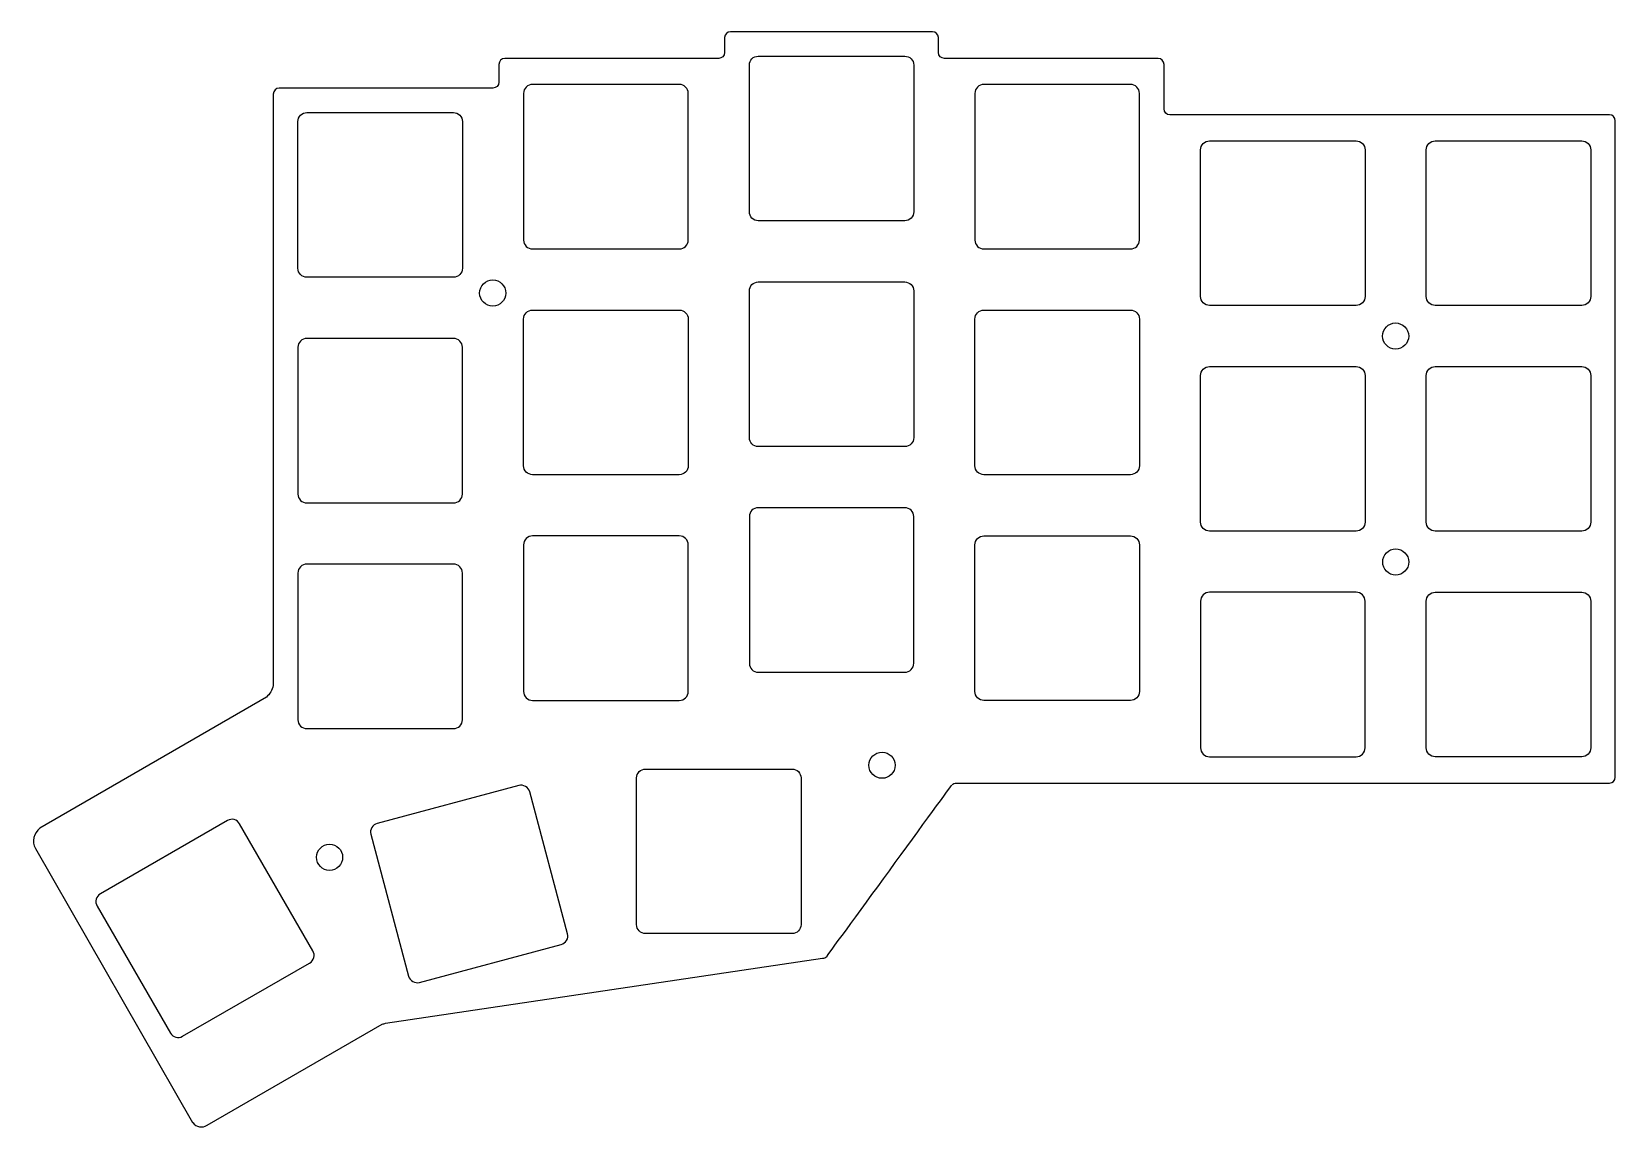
# Model space of a CAD drawing. Header units: millimetres. Extents: x -140 to -6, y -101 to -9.
import ezdxf

# ---------------------------------------------------------------- set-up
doc = ezdxf.new("R2010")
doc.units = ezdxf.units.MM
doc.layers.get('0').update_dxf_attribs({"linetype": 'CONTINUOUS'})

msp = doc.modelspace()

# ---------------------------------------------------------------- linework, layer by layer
for p, q in [((-81.34, -9.18), (-81.34, -10.43)), ((-63.84, -8.68), (-80.84, -8.68)), ((-63.34, -10.43), (-63.34, -9.18)), ((-100.35, -11.43), (-100.35, -12.93)), ((-81.84, -10.93), (-99.85, -10.93)), ((-44.84, -10.93), (-62.84, -10.93)), ((-44.34, -15.18), (-44.34, -11.43)), ((-119.35, -13.93), (-119.35, -15.16)), ((-100.85, -13.43), (-118.85, -13.43)), ((-119.35, -15.16), (-119.35, -31.42)), ((-25.84, -15.68), (-43.84, -15.68)), ((-23.84, -15.68), (-25.84, -15.68)), ((-6.84, -15.68), (-23.84, -15.68)), ((-6.34, -71.43), (-6.34, -16.18)), ((-119.35, -31.42), (-119.35, -63.72)), ((-119.93, -64.71), (-139, -75.74)), ((-61.84, -71.93), (-25.84, -71.93)), ((-25.84, -71.93), (-23.84, -71.93)), ((-23.84, -71.93), (-6.84, -71.93)), ((-139.38, -77.45), (-126.15, -100.49)), ((-109.89, -92.15), (-73.09, -86.68)), ((-124.92, -100.72), (-110.17, -92.23))]:
    msp.add_line(p, q)
for points in [[(-79.26, -11.49, -0.414214), (-78.51, -10.74), (-66.16, -10.74, -0.414214), (-65.41, -11.49), (-65.41, -23.85, -0.414214), (-66.16, -24.6), (-78.51, -24.6, -0.414214), (-79.26, -23.85)], [(-98.27, -13.87), (-98.27, -26.22, 0.414214), (-97.52, -26.97), (-85.16, -26.97, 0.414214), (-84.41, -26.22), (-84.41, -13.87, 0.414214), (-85.16, -13.12), (-97.52, -13.12, 0.414214)], [(-59.51, -26.97), (-47.16, -26.97, 0.414214), (-46.41, -26.22), (-46.41, -13.87, 0.414214), (-47.16, -13.12), (-59.51, -13.12, 0.414214), (-60.26, -13.87), (-60.26, -26.22, 0.414214)], [(-103.42, -28.6, -0.414214), (-104.17, -29.35), (-116.52, -29.35, -0.414214), (-117.27, -28.6), (-117.27, -16.24, -0.414214), (-116.52, -15.49), (-104.17, -15.49, -0.414214), (-103.42, -16.24)], [(-41.26, -18.62, -0.414214), (-40.51, -17.87), (-28.16, -17.87, -0.414214), (-27.41, -18.62), (-27.41, -30.97, -0.414214), (-28.16, -31.72), (-40.51, -31.72, -0.414214), (-41.26, -30.97)], [(-21.51, -31.72, -0.414214), (-22.26, -30.97), (-22.26, -18.62, -0.414214), (-21.51, -17.87), (-9.16, -17.87, -0.414214), (-8.41, -18.62), (-8.41, -30.97, -0.414214), (-9.16, -31.72)], [(-65.41, -42.85, -0.414214), (-66.16, -43.6), (-78.51, -43.6, -0.414214), (-79.26, -42.85), (-79.26, -30.5, -0.414214), (-78.51, -29.75), (-66.16, -29.75, -0.414214), (-65.41, -30.5)], [(-97.52, -45.97, -0.414214), (-98.27, -45.22), (-98.27, -32.87, -0.414214), (-97.52, -32.12), (-85.16, -32.12, -0.414214), (-84.41, -32.87), (-84.41, -45.22, -0.414214), (-85.16, -45.97)], [(-60.26, -32.87, -0.414214), (-59.51, -32.12), (-47.16, -32.12, -0.414214), (-46.41, -32.87), (-46.41, -45.22, -0.414214), (-47.16, -45.97), (-59.51, -45.97, -0.414214), (-60.26, -45.22)], [(-116.52, -48.35), (-104.17, -48.35, 0.414214), (-103.42, -47.6), (-103.42, -35.25, 0.414214), (-104.17, -34.5), (-116.52, -34.5, 0.414214), (-117.27, -35.25), (-117.27, -47.6, 0.414214)], [(-40.51, -50.72, -0.414214), (-41.26, -49.97), (-41.26, -37.62, -0.414214), (-40.51, -36.87), (-28.16, -36.87, -0.414214), (-27.41, -37.62), (-27.41, -49.97, -0.414214), (-28.16, -50.72)], [(-9.16, -36.87, -0.414214), (-8.41, -37.62), (-8.41, -49.97, -0.414214), (-9.16, -50.72), (-21.51, -50.72, -0.414214), (-22.26, -49.97), (-22.26, -37.62, -0.414214), (-21.51, -36.87)], [(-79.26, -49.5), (-79.26, -61.85, 0.414214), (-78.51, -62.6), (-66.16, -62.6, 0.414214), (-65.41, -61.85), (-65.41, -49.5, 0.414214), (-66.16, -48.75), (-78.51, -48.75, 0.414214)], [(-97.52, -64.97), (-85.16, -64.97, 0.414214), (-84.41, -64.22), (-84.41, -51.87, 0.414214), (-85.16, -51.12), (-97.52, -51.12, 0.414214), (-98.27, -51.87), (-98.27, -64.22, 0.414214)], [(-59.51, -64.97, -0.414214), (-60.26, -64.22), (-60.26, -51.87, -0.414214), (-59.51, -51.12), (-47.16, -51.12, -0.414214), (-46.41, -51.87), (-46.41, -64.22, -0.414214), (-47.16, -64.97)], [(-117.27, -54.25), (-117.27, -66.6, 0.414214), (-116.52, -67.35), (-104.17, -67.35, 0.414214), (-103.42, -66.6), (-103.42, -54.25, 0.414214), (-104.17, -53.5), (-116.52, -53.5, 0.414214)], [(-28.16, -55.87), (-40.51, -55.87, 0.414214), (-41.26, -56.62), (-41.26, -68.97, 0.414214), (-40.51, -69.72), (-28.16, -69.72, 0.414214), (-27.41, -68.97), (-27.41, -56.62, 0.414214)], [(-22.26, -56.62, -0.414214), (-21.51, -55.87), (-9.16, -55.87, -0.414214), (-8.41, -56.62), (-8.41, -68.97, -0.414214), (-9.16, -69.72), (-21.51, -69.72, -0.414214), (-22.26, -68.97)], [(-88.01, -84.6, -0.414214), (-88.76, -83.85), (-88.76, -71.5, -0.414214), (-88.01, -70.75), (-75.66, -70.75, -0.414214), (-74.91, -71.5), (-74.91, -83.85, -0.414214), (-75.66, -84.6)], [(-107.03, -88.71), (-95.1, -85.52, 0.414214), (-94.57, -84.61), (-97.75, -72.67, 0.414214), (-98.67, -72.14), (-110.6, -75.33, 0.414214), (-111.13, -76.24), (-107.95, -88.18, 0.414214)], [(-116.01, -86.06), (-122.18, -75.36, 0.414214), (-123.21, -75.08), (-133.91, -81.25, 0.414214), (-134.18, -82.28), (-128.01, -92.98, 0.414214), (-126.99, -93.25), (-116.29, -87.08, 0.414214)]]:
    msp.add_lwpolyline(points, format="xyb", close=True)
at = {"extrusion": (0, 0, -1)}
for centre, radius, start, end in [((121.14, -63.33), 1.83, 192.0808, 228.5346), ((61.84, -72.43), 0.5, 45, 90), ((109.59, -93.88), 1.75, 70.829, 80.3066)]:
    msp.add_arc(centre, radius, start, end, dxfattribs=at)
msp.add_arc((-73.16, -86.05), 0.637, 275.7965, 310.6007)
for points in [[(-80.84, -8.68), (-81.12, -8.68), (-81.34, -8.9), (-81.34, -9.18)], [(-63.34, -9.18), (-63.34, -8.9), (-63.57, -8.68), (-63.84, -8.68)], [(-81.34, -10.43), (-81.34, -10.71), (-81.57, -10.93), (-81.84, -10.93)], [(-62.84, -10.93), (-63.12, -10.93), (-63.34, -10.71), (-63.34, -10.43)], [(-99.85, -10.93), (-100.12, -10.93), (-100.35, -11.15), (-100.35, -11.43)], [(-44.34, -11.43), (-44.34, -11.15), (-44.57, -10.93), (-44.84, -10.93)], [(-100.35, -12.93), (-100.35, -13.21), (-100.57, -13.43), (-100.85, -13.43)], [(-118.85, -13.43), (-119.12, -13.43), (-119.35, -13.65), (-119.35, -13.93)], [(-43.84, -15.68), (-44.12, -15.68), (-44.34, -15.46), (-44.34, -15.18)], [(-6.34, -16.18), (-6.34, -15.9), (-6.56, -15.68), (-6.84, -15.68)], [(-6.84, -71.93), (-6.56, -71.93), (-6.34, -71.71), (-6.34, -71.43)], [(-72.74, -86.53), (-72.74, -86.53), (-62.19, -72.08), (-62.2, -72.08)], [(-139, -75.74), (-139.53, -76.14), (-139.69, -76.86), (-139.38, -77.45)]]:
    msp.add_open_spline(points, degree=3)
for points, knots in [([(-99.77, -30.68), (-99.77, -30.07), (-100.26, -29.58), (-101.47, -29.58), (-101.97, -30.07), (-101.97, -31.29), (-101.47, -31.78), (-100.26, -31.78), (-99.77, -31.29), (-99.77, -30.68)], [0, 0, 0, 0, 1, 1, 2, 2, 3, 3, 4, 4, 4, 4]), ([(-23.74, -34.3), (-23.74, -33.7), (-24.24, -33.2), (-25.45, -33.2), (-25.94, -33.7), (-25.94, -34.91), (-25.45, -35.4), (-24.24, -35.4), (-23.74, -34.91), (-23.74, -34.3)], [0, 0, 0, 0, 1, 1, 2, 2, 3, 3, 4, 4, 4, 4]), ([(-23.73, -53.32), (-23.73, -52.71), (-24.23, -52.22), (-25.44, -52.22), (-25.93, -52.71), (-25.93, -53.93), (-25.44, -54.42), (-24.23, -54.42), (-23.73, -53.93), (-23.73, -53.32)], [0, 0, 0, 0, 1, 1, 2, 2, 3, 3, 4, 4, 4, 4]), ([(-66.99, -70.43), (-66.99, -69.82), (-67.48, -69.33), (-68.69, -69.33), (-69.19, -69.82), (-69.19, -71.04), (-68.69, -71.53), (-67.48, -71.53), (-66.99, -71.04), (-66.99, -70.43)], [0, 0, 0, 0, 1, 1, 2, 2, 3, 3, 4, 4, 4, 4]), ([(-113.51, -78.18), (-113.51, -77.57), (-114, -77.08), (-115.21, -77.08), (-115.71, -77.57), (-115.71, -78.79), (-115.21, -79.28), (-114, -79.28), (-113.51, -78.79), (-113.51, -78.18)], [0, 0, 0, 0, 1, 1, 2, 2, 3, 3, 4, 4, 4, 4]), ([(-126.15, -100.49), (-126.14, -100.49), (-126.14, -100.5), (-126.13, -100.51), (-125.86, -100.9), (-125.31, -100.99), (-124.92, -100.72)], [34, 34, 34, 34, 35, 35, 35, 36, 36, 36, 36])]:
    msp.add_open_spline(points, degree=3, knots=knots)

doc.saveas('drawing.dxf')
